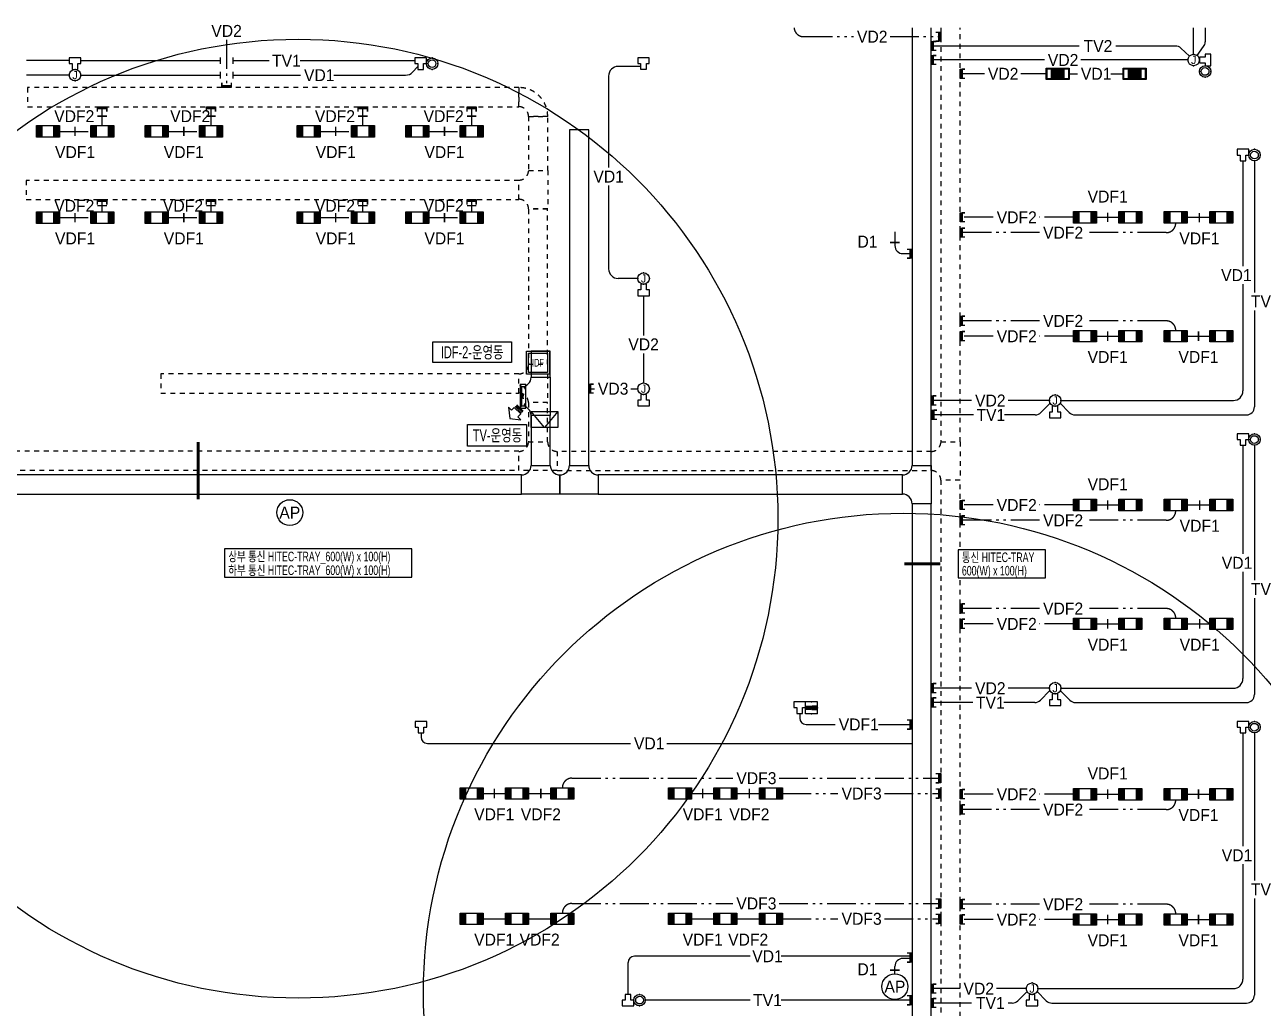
# Model space of a CAD drawing. Header units: millimetres. Extents: x 90978 to 501618, y -355196 to 882030.
# Drawn here: x 433614 to 472336, y -127323 to -96554 of the extents above; entities that cross this region are included whole.
import ezdxf
from ezdxf.enums import TextEntityAlignment as Align

# ---------------------------------------------------------------- set-up
doc = ezdxf.new("R2010")
doc.units = ezdxf.units.MM
doc.header["$LTSCALE"] = 150
doc.set_wipeout_variables(frame=1)
doc.linetypes.add('D1', pattern=[3, 1, -1, 1])
doc.linetypes.add('E6', pattern=[10, 6, -1, 0.5, -1, 0.5, -1])
doc.layers.get('0').update_dxf_attribs({"lineweight": 0})
doc.layers.get('Defpoints').update_dxf_attribs({"color": 163})
for name, color, linetype in [('------07 System Box', 6, 'Continuous'), ('------10 Telecommunication Terminal Board', 3, 'Continuous'), ('------11 Television Distribution Panel', 4, 'Continuous'), ('------13 Telecommunication Outlet', 3, 'Continuous'), ('------14 Television Outlet', 3, 'Continuous'), ('------19 Communication Etc', 3, 'Continuous'), ('-----20 General Symbol', 3, 'Continuous'), ('-----21 Embeded Wire in Ceiling or Wall', 4, 'Continuous'), ('-----22 Concealed Wire in Floor', 4, 'E6'), ('-----23 Concealed or Exposed Wire', 4, 'D1'), ('-----27 Communication Cable Tray', 2, 'Continuous'), ('-----27 Communication Cable Tray_Access Floor', 1, 'D1'), ('-----29 Indicator', 1, 'Continuous')]:
    doc.layers.add(name, color=color, linetype=linetype)
doc.styles.add('ELEC', font='')
doc.styles.get('ELEC').set_extended_font_data('Dotum')

# ---------------------------------------------------------------- blocks, each defined once
blk = doc.blocks.new('O03')
at = {"linetype": 'Continuous'}
for p, q in [((-101, 101), (101, -101)), ((-74, 127), (127, -74)), ((-48, 154), (154, -48)), ((-27, 366), (69, 270)), ((-27, 366), (321, 321)), ((69, 270), (-21, 180)), ((-21, 180), (180, -21)), ((270, 69), (180, -21)), ((270, 69), (366, -27)), ((321, 321), (366, -27))]:
    blk.add_line(p, q, dxfattribs=at)
blk = doc.blocks.new('B11')
h = blk.add_hatch(color=256)
h.dxf.hatch_style = 1
h.paths.add_polyline_path([(150, 150), (-150, 150), (-150, -150), (150, -150)])
at = {"linetype": 'Continuous'}
for points in [[(300, -150), (-300, -150), (-300, 150), (300, 150)], [(-150, 150), (150, 150), (150, -150), (-150, -150)]]:
    blk.add_lwpolyline(points, close=True, dxfattribs=at)
at = {"color": 1, "linetype": 'Continuous'}
for points in [[(-280, 130), (-170, 130), (-170, -130), (-280, -130)], [(170, 130), (280, 130), (280, -130), (170, -130)]]:
    blk.add_lwpolyline(points, close=True, dxfattribs=at)
blk = doc.blocks.new('G12')
blk.add_lwpolyline([(-300, 600), (300, 600), (300, 0), (-300, 0)], close=True)
at = {"color": 1}
blk.add_lwpolyline([(-250, 550), (250, 550), (250, 50), (-250, 50)], close=True, dxfattribs=at)
at = {"style": 'ELEC', "width": 0.6}
blk.add_text('IDF', height=200, dxfattribs=at).set_placement((0, 300), align=Align.MIDDLE)
blk = doc.blocks.new('G02')
blk.add_lwpolyline([(150, 150), (75, 150), (75, 300), (-75, 300), (-75, 150), (-150, 150), (-150, 0), (150, 0)], close=True)
blk = doc.blocks.new('O08')
blk.add_hatch(color=256).paths.add_polyline_path([(120, 51), (-120, 51), (-120, 0), (120, 0)])
blk.add_lwpolyline([(120, 127.5), (120, 0), (-120, 0), (-120, 127.5), (-120, 51), (120, 51)])
blk = doc.blocks.new('O04')
blk.add_circle((0, 0), 150)
for p in [(-150, 0), (0, 150), (150, 0), (0, -150)]:
    blk.add_point(p)
at = {"style": 'ELEC'}
blk.add_text('J', height=214, dxfattribs=at).set_placement((0, 0), align=Align.MIDDLE)
blk = doc.blocks.new('A$C69d3834d')
at = {"layer": '------19 Communication Etc', "color": 3}
blk.add_circle((404, 404), 404, dxfattribs=at)
at = {"layer": 'Defpoints'}
blk.add_circle((663, 215), 15000, dxfattribs=at)
at = {"layer": '------19 Communication Etc', "style": 'ELEC'}
blk.add_text('AP', height=375, dxfattribs=at).set_placement((404, 404, 0), align=Align.MIDDLE_CENTER)
blk = doc.blocks.new('C02-1')
at = {"layer": '------14 Television Outlet', "color": 3, "linetype": 'Continuous'}
for radius in [150, 100]:
    blk.add_circle((0, 150), radius, dxfattribs=at)
at = {"layer": '------14 Television Outlet', "color": 3}
for p in [(-150, 150), (0, 300), (0, 0), (150, 150)]:
    blk.add_point(p, dxfattribs=at)
blk = doc.blocks.new('TV-BOX')
at = {"layer": '------11 Television Distribution Panel', "color": 3}
for p, q in [((0, 0), (-200, 238)), ((200, 238), (0, 0))]:
    blk.add_line(p, q, dxfattribs=at)
blk.add_lwpolyline([(-200, 0), (-200, 238), (200, 238), (200, 0)], close=True, dxfattribs=at)
blk = doc.blocks.new('A$C2c78cba1')
at = {"layer": '------07 System Box'}
h = blk.add_hatch(color=256, dxfattribs=at)
h.dxf.hatch_style = 1
h.paths.add_polyline_path([(367, 790), (56, 790), (56, 56), (367, 56)])
h = blk.add_hatch(color=256, dxfattribs=at)
h.dxf.hatch_style = 1
h.paths.add_polyline_path([(1637, 790), (1327, 790), (1327, 56), (1637, 56)])
at = {"layer": '------07 System Box', "linetype": 'Continuous'}
for points in [[(1694, 0), (0, 0), (0, 847), (1694, 847)], [(423, 847), (1270, 847), (1270, 0), (423, 0)]]:
    blk.add_lwpolyline(points, close=True, dxfattribs=at)
at = {"layer": '------07 System Box', "color": 1, "linetype": 'Continuous'}
for points in [[(56, 790), (367, 790), (367, 56), (56, 56)], [(1327, 790), (1637, 790), (1637, 56), (1327, 56)]]:
    blk.add_lwpolyline(points, close=True, dxfattribs=at)
blk = doc.blocks.new('광포트_1')
at = {"ltscale": 0.7}
h = blk.add_hatch(color=254, dxfattribs=at)
h.dxf.hatch_style = 1
h.paths.add_polyline_path([(44, 285), (-44, 285), (-44, 159), (44, 159)])
h.paths.add_polyline_path([(44, 141), (-44, 141), (-44, 15), (44, 15)])
at = {"linetype": 'Continuous'}
for p, q in [((-150, 300), (150, 300)), ((-150, 0), (-150, 300)), ((-150, 0), (150, 0)), ((150, 0), (150, 300))]:
    blk.add_line(p, q, dxfattribs=at)
for points in [[(-44, 159), (-44, 285), (44, 285), (44, 159)], [(-44, 141), (-44, 15), (44, 15), (44, 141)]]:
    blk.add_lwpolyline(points, close=True, dxfattribs=at)
for p in [(-150, 150), (0, 285), (0, 0), (150, 150)]:
    blk.add_point(p, dxfattribs=at)

msp = doc.modelspace()

# ---------------------------------------------------------------- linework, layer by layer
at = {"layer": '------10 Telecommunication Terminal Board', "color": 1}
msp.add_lwpolyline([(449300.63323, -109736.96345), (447459.56371, -109736.96345), (447459.56371, -109055.16033), (449300.63323, -109055.16033)], close=True, dxfattribs=at)
at = {"layer": '-----21 Embeded Wire in Ceiling or Wall'}
for p, q in [((470157.55531, -97475.7146), (470157.55531, -96650.00064)), ((470520, -96650.00064), (470520, -97087.90981)), ((466585.33039, -97219.96459), (461956.91532, -97219.96459)), ((469591.55008, -97219.96459), (467724.06851, -97219.96459)), ((470027.94258, -97533.4001), (469761.43133, -97286.5515)), ((470267.25689, -97511.16026), (470470.76992, -97236.87772)), ((435005.23034, -97675.34131), (433668.67224, -97675.34131)), ((439723.85735, -97680.9667), (435365.23034, -97680.9667)), ((439723.85735, -97580.9667), (439723.85735, -97780.9667)), ((440123.85735, -97580.9667), (440123.85735, -97780.9667)), ((441253.68693, -97680.9667), (440123.85735, -97680.9667)), ((445809.43581, -97680.9667), (442219.42642, -97680.9667)), ((445899.43581, -97860.9667), (445739.01735, -98034.5399)), ((452869.83463, -97857.00839), (452169.83463, -97857.00839)), ((465495.66552, -97655.7146), (461956.91532, -97655.7146)), ((469980, -97655.7146), (466634.40365, -97655.7146)), ((435005.23034, -98130.8916), (433668.67224, -98130.8916)), ((435365.23034, -98130.8916), (439723.85735, -98130.8916)), ((439723.85735, -98030.8916), (439723.85735, -98230.8916)), ((440123.85735, -98030.8916), (440123.85735, -98230.8916)), ((440123.85735, -98130.8916), (442238.1588, -98130.90307)), ((443282.2565, -98130.90873), (445518.69939, -98130.92086)), ((451869.83463, -98157.00839), (451869.83463, -101021.20127)), ((471701.98364, -100810.00064), (471701.98364, -104106.18271)), ((472061.98364, -100810.00064), (472061.98364, -104925.44352)), ((451869.83463, -101584.4645), (451869.83463, -104189.99857)), ((460819.34653, -103031.429), (460819.34653, -103465.01695)), ((461069.34653, -103715.01695), (461356.91532, -103715.01695)), ((452781.92317, -104489.99857), (452169.83463, -104489.99857)), ((471701.98364, -104669.44594), (471701.98364, -108010.00062)), ((452961.92317, -105029.99857), (452961.92317, -106272.53607)), ((472061.98364, -105488.70675), (472061.98364, -108510.00062)), ((452961.92317, -106835.7993), (452961.92317, -107729.67798)), ((451306.19921, -107939.99809), (451426.84919, -107939.99809)), ((452564.56968, -107939.99809), (452781.92317, -107939.99809)), ((463219.71145, -108310.00062), (461956.91531, -108310.00062)), ((465648.74673, -108310.00062), (464358.44958, -108310.00062)), ((465675.44869, -108396.51193), (465386.49419, -108685.46643)), ((465982.04476, -108396.51193), (466272.31015, -108686.77731)), ((466008.74673, -108310.00062), (471401.98364, -108310.00062)), ((463278.51488, -108758.68973), (462035.44995, -108758.68973)), ((465209.71749, -108758.68973), (464244.25436, -108758.68973)), ((466449.08684, -108760.00062), (471811.98364, -108760.00062)), ((471701.98364, -109710.00064), (471701.98364, -113106.18271)), ((472061.98364, -109710.00064), (472061.98364, -113925.44352)), ((471701.98364, -113669.44594), (471701.98364, -117010.00062)), ((472061.98364, -114488.70675), (472061.98364, -117510.00062)), ((463219.71145, -117310.00062), (461956.91532, -117310.00062)), ((465648.74673, -117310.00062), (464358.44958, -117310.00062)), ((466008.74673, -117310.00062), (471401.98364, -117310.00062)), ((465658.11405, -117397.31503), (465369.15955, -117686.26953)), ((465999.3794, -117397.31503), (466288.84168, -117686.77731)), ((457843.64986, -118098.11968), (457843.64986, -118244.56053)), ((463261.18024, -117759.49284), (462018.11531, -117759.49284)), ((465192.38285, -117759.49284), (464226.91973, -117759.49284)), ((466465.61838, -117760.00062), (471811.98364, -117760.00062)), ((458043.64986, -118444.56053), (458950.95542, -118444.56053)), ((460307.46831, -118444.56053), (461356.91532, -118444.56053)), ((446003.04773, -118710.00064), (446003.04773, -118839.05037)), ((471701.98364, -118710.00064), (471701.98364, -122256.76512)), ((472061.98364, -118710.00064), (472061.98364, -123325.44354)), ((446203.04773, -119039.05037), (452554.28887, -119039.05037)), ((453693.027, -119039.05037), (461356.91532, -119039.05037)), ((471701.98364, -122820.02835), (471701.98364, -126410.00063)), ((472061.98364, -123888.70677), (472061.98364, -126910.00063)), ((456295.55042, -125695.51709), (452675.22302, -125695.51709)), ((461356.91532, -125695.51709), (457261.2899, -125695.51709)), ((461356.91532, -125764.99635), (461069.34653, -125764.99635)), ((452475.22302, -126890.00074), (452475.22302, -125895.51709)), ((460819.34653, -126244.06114), (460819.34653, -126014.99635)), ((462859.15521, -126710.00063), (461956.91531, -126710.00063)), ((464927.63425, -126710.00063), (463997.89334, -126710.00063)), ((464950.51244, -126797.82282), (464661.55794, -127086.77733)), ((465264.75606, -126797.82282), (465553.71056, -127086.77733)), ((465287.63425, -126710.00063), (471401.98364, -126710.00063)), ((456295.55042, -127070.00074), (453015.22302, -127070.00074)), ((461356.91532, -127070.00074), (457261.2899, -127070.00074)), ((463219.71145, -127160.00063), (461956.91531, -127160.00063)), ((464484.78124, -127160.00063), (464358.44958, -127160.00063)), ((465730.48726, -127160.00063), (471811.98364, -127160.00063))]:
    msp.add_line(p, q, dxfattribs=at)
for centre, radius, start, end in [((470270, -97087.90981), 250, 323.425206264, 0), ((469591.55008, -97469.96459, 0), 250, 47.193463509, 90), ((452169.83463, -98157.00839), 300, 90, 180), ((445518.70102, -97830.92086), 300, 269.999689183, 317.255509615), ((461069.34653, -103465.01695), 250, 180, 270), ((452169.83463, -104189.99857), 300, 180, 270), ((471401.98364, -108010.00062), 300, 270, 0), ((465209.71749, -108508.68973), 250, 270, 315), ((466449.08684, -108510.00062), 250, 225, 270), ((471811.98364, -108510.00062), 250, 270, 0), ((471401.98364, -117010.00062), 300, 270, 0), ((465192.38285, -117509.49284), 250, 270, 315), ((466465.61838, -117510.00062), 250, 225, 270), ((471811.98364, -117510.00062), 250, 270, 0), ((458043.64986, -118244.56053), 200, 180, 270), ((446203.04773, -118839.05037), 200, 180, 270), ((452675.22302, -125895.51709), 200, 90, 180), ((461069.34653, -126014.99635), 250, 90, 180), ((471401.98364, -126410.00063), 300, 270, 0), ((471811.98364, -126910.00063), 250, 270, 0), ((464484.78124, -126910.00063), 250, 270, 315), ((465730.48726, -126910.00063), 250, 225, 270)]:
    msp.add_arc(centre, radius, start, end, dxfattribs=at)
at = {"layer": '-----22 Concealed Wire in Floor'}
for p, q in [((439923.85735, -97028.57975), (439923.85735, -98519.29488)), ((457964.81302, -96926.00387), (459527.7446, -96926.00387)), ((460666.48273, -96926.00387), (462256.91532, -96926.00387)), ((463621.33013, -98088.12524), (462856.91532, -98088.12524)), ((465551.98407, -98088.12524), (464760.06825, -98088.12524)), ((466271.98407, -98088.12524), (466528.8645, -98088.12524)), ((467572.9622, -98088.12524), (467951.98407, -98088.12524)), ((436036.98407, -99708.12524), (436036.98407, -99119.29488)), ((439436.98407, -99708.12524), (439436.98407, -99119.29488)), ((444186.98407, -99708.12524), (444186.98407, -99119.29488)), ((447586.98407, -99708.12524), (447586.98407, -99119.29488)), ((434696.98407, -99888.12524), (435676.98407, -99888.12524)), ((438096.98407, -99888.12524), (439076.98407, -99888.12524)), ((442846.98407, -99888.12524), (443826.98407, -99888.12524)), ((446246.98407, -99888.12524), (447226.98407, -99888.12524)), ((436036.98407, -102408.12524), (436036.98407, -102025.6024)), ((439436.98407, -102408.12524), (439436.98407, -102025.6024)), ((444186.98407, -102408.12524), (444186.98407, -102025.6024)), ((447586.98407, -102408.12524), (447586.98407, -102025.6024)), ((434696.98407, -102588.12524), (435676.98407, -102588.12524)), ((438096.98407, -102588.12524), (439076.98407, -102588.12524)), ((442846.98407, -102588.12524), (443826.98407, -102588.12524)), ((446246.98407, -102588.12524), (447226.98407, -102588.12524)), ((463890.12253, -102578.12524), (462856.91532, -102578.12524)), ((466401.98407, -102578.12524), (465341.27585, -102578.12524)), ((467121.98407, -102578.12524), (467821.98407, -102578.12524)), ((469961.98407, -102578.12524), (470661.98407, -102578.12524)), ((465340.12253, -103058.12524), (462856.91532, -103058.12524)), ((469301.98407, -103058.12524), (466791.27585, -103058.12524)), ((465340.12253, -105818.12524), (462856.91532, -105818.12524)), ((469301.98407, -105818.12524), (466791.27585, -105818.12524)), ((463890.12253, -106298.12524), (462856.91532, -106298.12524)), ((466401.98407, -106298.12524), (465341.27585, -106298.12524)), ((467121.98407, -106298.12524), (467821.98407, -106298.12524)), ((469961.98407, -106298.12524), (470661.98407, -106298.12524)), ((463890.12253, -111578.12524), (462856.91532, -111578.12524)), ((466401.98407, -111578.12524), (465341.27585, -111578.12524)), ((467121.98407, -111578.12524), (467821.98407, -111578.12524)), ((469961.98407, -111578.12524), (470661.98407, -111578.12524)), ((465340.12253, -112058.12524), (462856.91532, -112058.12524)), ((469301.98407, -112058.12524), (466791.27585, -112058.12524)), ((465340.12253, -114818.12524), (462856.91532, -114818.12524)), ((469301.98407, -114818.12524), (466791.27585, -114818.12524)), ((463890.12253, -115298.12524), (462856.91532, -115298.12524)), ((466401.98407, -115298.12524), (465341.27585, -115298.12524)), ((467121.98407, -115298.12524), (467821.98407, -115298.12524)), ((469961.98407, -115298.12524), (470661.98407, -115298.12524)), ((450721.98407, -120124.97646), (455750.12253, -120124.97646)), ((457200.25821, -120124.97646), (462256.91532, -120124.97646)), ((447941.98407, -120604.97646), (448641.98407, -120604.97646)), ((449361.98407, -120604.97646), (450061.98407, -120604.97646)), ((454461.98407, -120604.97646), (455161.98407, -120604.97646)), ((455881.98407, -120604.97646), (456581.98407, -120604.97646)), ((457301.98407, -120604.97646), (459040.12253, -120604.97646)), ((460490.25821, -120604.97646), (462256.91532, -120604.97646)), ((463890.12253, -120628.12524), (462856.91532, -120628.12524)), ((466401.98407, -120628.12524), (465341.27585, -120628.12524)), ((467121.98407, -120628.12524), (467821.98407, -120628.12524)), ((469961.98407, -120628.12524), (470661.98407, -120628.12524)), ((465340.12253, -121108.12524), (462856.91532, -121108.12524)), ((469301.98407, -121108.12524), (466791.27585, -121108.12524)), ((450721.98407, -124044.97646), (455750.12253, -124044.97646)), ((457200.25821, -124044.97646), (462256.91532, -124044.97646)), ((465340.12253, -124068.12524), (462856.91532, -124068.12524)), ((469301.98407, -124068.12524), (466791.27585, -124068.12524)), ((447941.98407, -124524.97646), (448641.98407, -124524.97646)), ((449361.98407, -124524.97646), (450061.98407, -124524.97646)), ((454461.98407, -124524.97646), (455161.98407, -124524.97646)), ((455881.98407, -124524.97646), (456581.98407, -124524.97646)), ((457301.98407, -124524.97646), (459040.12253, -124524.97646)), ((460490.25821, -124524.97646), (462256.91532, -124524.97646)), ((463890.12253, -124548.12524), (462856.91532, -124548.12524)), ((466401.98407, -124548.12524), (465341.27585, -124548.12524)), ((467121.98407, -124548.12524), (467821.98407, -124548.12524)), ((469961.98407, -124548.12524), (470661.98407, -124548.12524))]:
    msp.add_line(p, q, dxfattribs=at)
for centre, start, end in [((457964.81302, -96626.00387), 184.587946678, 270), ((469301.98407, -102758.12524), 270, 0), ((469301.98407, -106118.12524), 0, 90), ((469301.98407, -111758.12524), 270, 0), ((469301.98407, -115118.12524), 0, 90), ((450721.98407, -120424.97646), 90, 180), ((469301.98407, -120808.12524), 270, 0), ((450721.98407, -124344.97646), 90, 180), ((469301.98407, -124368.12524), 0, 90)]:
    msp.add_arc(centre, 300, start, end, dxfattribs=at)
at = {"layer": '-----27 Communication Cable Tray'}
msp.add_lwpolyline([(461356.91532, -96650.00064), (461356.91532, -110337.89462), (461956.91532, -110337.89462), (461956.91532, -96650.00064)], dxfattribs=at)
at = {"layer": '-----27 Communication Cable Tray', "elevation": 0}
for points in [[(451244.99921, -110337.89462), (451244.99921, -99842.96338), (450644.99921, -99842.96338), (450644.99921, -110337.89462)], [(450044.99921, -107578.86759), (450044.99921, -106768.12396), (449444.99921, -106768.12396), (449444.99921, -107578.86759)], [(450044.99921, -110337.89462), (450044.99921, -108778.86759), (449444.99921, -108778.86759), (449444.99921, -110337.89462)], [(428238.43435, -111237.89462), (449144.99921, -111237.89462), (449144.99921, -110637.89462), (428238.43435, -110637.89462)]]:
    msp.add_lwpolyline(points, close=True, dxfattribs=at)
for points in [[(449444.99921, -107578.86759), (450044.99921, -107578.86759), (450044.99921, -107578.86759), (450044.99921, -108778.86759), (449444.99921, -108778.86759, 0.4142135624), (449144.99921, -108478.86759), (449144.99921, -107878.86759), (449144.99921, -107878.86759, 0.4142135624)], [(450344.99921, -110637.89462), (450344.99921, -111237.89462), (450344.99921, -111237.89462), (449144.99921, -111237.89462), (449144.99921, -110637.89462, 0.4142135624), (449444.99921, -110337.89462), (450044.99921, -110337.89462), (450044.99921, -110337.89462, 0.4142135624)], [(451544.99921, -110637.89462), (451544.99921, -111237.89462), (451544.99921, -111237.89462), (450344.99921, -111237.89462), (450344.99921, -110637.89462, 0.4142135624), (450644.99921, -110337.89462), (451244.99921, -110337.89462), (451244.99921, -110337.89462, 0.4142135624)]]:
    msp.add_lwpolyline(points, format="xyb", close=True, dxfattribs=at)
at = {"layer": '-----27 Communication Cable Tray', "color": 1, "elevation": 0}
msp.add_lwpolyline([(449279.99921, -107811.36759), (449099.99921, -107811.36759), (449099.99921, -108546.36759), (449279.99921, -108546.36759), (449279.99921, -107811.36759)], dxfattribs=at)
at = {"layer": '-----27 Communication Cable Tray', "color": 1, "linetype": 'D1', "elevation": 0}
for points in [[(449279.99921, -107811.36759), (449099.99921, -108546.36759)], [(449279.99921, -108546.36759), (449099.99921, -107811.36759)]]:
    msp.add_lwpolyline(points, dxfattribs=at)
at = {"layer": '-----27 Communication Cable Tray', "elevation": 0}
for points in [[(449144.99921, -107856.36759), (449099.99921, -107856.36759), (449099.99921, -108501.36759), (449144.99921, -108501.36759), (449144.99921, -107856.36759)], [(449234.99921, -107923.86759), (449234.99921, -107878.86759), (449144.99921, -107878.86759), (449144.99921, -108478.86759), (449234.99921, -108478.86759), (449234.99921, -108433.86759)]]:
    msp.add_lwpolyline(points, dxfattribs=at)
at = {"layer": '-----27 Communication Cable Tray'}
msp.add_lwpolyline([(461356.91532, -110337.89462), (461956.91532, -110337.89462), (461956.91532, -110337.89462), (461956.91532, -111537.89462), (461356.91532, -111537.89462, 0.4142135624), (461056.91532, -111237.89462), (461056.91532, -110637.89462), (461056.91532, -110637.89462, 0.4142135624)], format="xyb", close=True, dxfattribs=at)
for points in [[(451544.99921, -111237.89462), (461056.91532, -111237.89462), (461056.91532, -110637.89462), (451544.99921, -110637.89462)], [(461356.91532, -111537.89462), (461356.91532, -136883.70385), (461956.91532, -136883.70385), (461956.91532, -111537.89462)]]:
    msp.add_lwpolyline(points, close=True, dxfattribs=at)
at = {"layer": '-----27 Communication Cable Tray_Access Floor'}
msp.add_lwpolyline([(462256.91532, -96650.00064), (462256.91532, -109602.12332), (462856.91532, -109602.12332), (462856.91532, -96650.00064)], dxfattribs=at)
for points in [[(433701.06292, -99119.29488), (449064.90307, -99119.29488), (449064.90307, -98519.29488), (433701.06292, -98519.29488)], [(449964.90307, -101113.80905), (449964.90307, -99419.29488), (449364.90307, -99419.29488), (449364.90307, -101113.80905)], [(433662.13053, -102025.6024), (449064.90307, -102025.6024), (449064.90307, -101425.6024), (433662.13053, -101425.6024)], [(449961.98407, -107176.3306), (449961.98407, -102325.6024), (449361.98407, -102325.6024), (449361.98407, -107176.3306)], [(449061.98407, -107476.3306), (437866.98407, -107476.3306), (437866.98407, -108076.3306), (449061.98407, -108076.3306)], [(449361.98407, -108376.3306), (449361.98407, -109602.12332), (449961.98407, -109602.12332), (449961.98407, -108376.3306)], [(449061.98407, -109890.32996), (428674.63369, -109890.32996), (428674.63369, -110490.32996), (449061.98407, -110490.32996)], [(461956.91532, -109902.12332), (450261.98407, -109902.12332), (450261.98407, -110502.12332), (461956.91532, -110502.12332)], [(462256.91532, -110802.12332), (462256.91532, -136883.70385), (462856.91532, -136883.70385), (462856.91532, -110802.12332)]]:
    msp.add_lwpolyline(points, close=True, dxfattribs=at)
for points in [[(449064.90307, -99119.29488), (449064.90307, -99119.29488, -0.4142135624), (449364.90307, -99419.29488), (449364.90307, -99419.29488), (449964.90307, -99419.29488, 0.4142135624), (449064.90307, -98519.29488)], [(449064.90307, -102013.80905), (449064.90307, -101413.80905), (449064.90307, -101413.80905, 0.4142135624), (449364.90307, -101113.80905), (449364.90307, -101113.80905), (449964.90307, -101113.80905), (449964.90307, -102313.80905), (449364.90307, -102313.80905), (449364.90307, -102313.80905, 0.4142135624)], [(449061.98407, -108076.3306), (449061.98407, -107476.3306), (449061.98407, -107476.3306, 0.4142135624), (449361.98407, -107176.3306), (449361.98407, -107176.3306), (449961.98407, -107176.3306), (449961.98407, -108376.3306), (449361.98407, -108376.3306), (449361.98407, -108376.3306, 0.4142135624)], [(449361.98407, -109602.12332), (449961.98407, -109602.12332), (449961.98407, -109602.12332, 0.4142135624), (450261.98407, -109902.12332), (450261.98407, -109902.12332), (450261.98407, -110502.12332), (449061.98407, -110502.12332), (449061.98407, -109902.12332), (449061.98407, -109902.12332, 0.4142135624)], [(461956.91532, -110502.12332), (461956.91532, -109902.12332), (461956.91532, -109902.12332, 0.4142135624), (462256.91532, -109602.12332), (462256.91532, -109602.12332), (462856.91532, -109602.12332), (462856.91532, -110802.12332), (462256.91532, -110802.12332), (462256.91532, -110802.12332, 0.4142135624)]]:
    msp.add_lwpolyline(points, format="xyb", close=True, dxfattribs=at)
at = {"layer": '-----29 Indicator', "elevation": 0}
for points in [[(434886.98407, -99413.71006, 0, 0, 0), (435886.98407, -99413.71006, 45, 45, 0), (436186.98407, -99413.71006, 0, 0, 0)], [(438286.98407, -99413.71006, 0, 0, 0), (439286.98407, -99413.71006, 45, 45, 0), (439586.98407, -99413.71006, 0, 0, 0)], [(443036.98407, -99413.71006, 0, 0, 0), (444036.98407, -99413.71006, 45, 45, 0), (444336.98407, -99413.71006, 0, 0, 0)], [(446436.98407, -99413.71006, 0, 0, 0), (447436.98407, -99413.71006, 45, 45, 0), (447736.98407, -99413.71006, 0, 0, 0)], [(435186.98407, -101038.12524, 0, 0, 0), (435186.98407, -100038.12524, 45, 45, 0), (435186.98407, -99738.12524, 0, 0, 0)], [(438586.98407, -101038.12524, 0, 0, 0), (438586.98407, -100038.12524, 45, 45, 0), (438586.98407, -99738.12524, 0, 0, 0)], [(443336.98407, -101038.12524, 0, 0, 0), (443336.98407, -100038.12524, 45, 45, 0), (443336.98407, -99738.12524, 0, 0, 0)], [(446736.98407, -101038.12524, 0, 0, 0), (446736.98407, -100038.12524, 45, 45, 0), (446736.98407, -99738.12524, 0, 0, 0)], [(467471.98407, -101428.12524, 0, 0, 0), (467471.98407, -102428.12524, 45, 45, 0), (467471.98407, -102728.12524, 0, 0, 0)], [(434886.98407, -102216.86382, 0, 0, 0), (435886.98407, -102216.86382, 45, 45, 0), (436186.98407, -102216.86382, 0, 0, 0)], [(438286.98407, -102216.86382, 0, 0, 0), (439286.98407, -102216.86382, 45, 45, 0), (439586.98407, -102216.86382, 0, 0, 0)], [(443036.98407, -102216.86382, 0, 0, 0), (444036.98407, -102216.86382, 45, 45, 0), (444336.98407, -102216.86382, 0, 0, 0)], [(446436.98407, -102216.86382, 0, 0, 0), (447436.98407, -102216.86382, 45, 45, 0), (447736.98407, -102216.86382, 0, 0, 0)], [(435186.98407, -103738.12524, 0, 0, 0), (435186.98407, -102738.12524, 45, 45, 0), (435186.98407, -102438.12524, 0, 0, 0)], [(438586.98407, -103738.12524, 0, 0, 0), (438586.98407, -102738.12524, 45, 45, 0), (438586.98407, -102438.12524, 0, 0, 0)], [(443336.98407, -103738.12524, 0, 0, 0), (443336.98407, -102738.12524, 45, 45, 0), (443336.98407, -102438.12524, 0, 0, 0)], [(446736.98407, -103738.12524, 0, 0, 0), (446736.98407, -102738.12524, 45, 45, 0), (446736.98407, -102438.12524, 0, 0, 0)], [(470339.99921, -103739.99936, 0, 0, 0), (470339.99921, -102739.99936, 45, 45, 0), (470339.99921, -102439.99936, 0, 0, 0)], [(460259.34653, -103365.01695, 0, 0, 0), (460669.34653, -103365.01695, 45, 45, 0), (460969.34653, -103365.01695, 0, 0, 0)], [(467471.98407, -107448.12524, 0, 0, 0), (467471.98407, -106448.12524, 45, 45, 0), (467471.98407, -106148.12524, 0, 0, 0)], [(470311.98407, -107448.12524, 0, 0, 0), (470311.98407, -106448.12524, 45, 45, 0), (470311.98407, -106148.12524, 0, 0, 0)], [(467471.98407, -110428.12524, 0, 0, 0), (467471.98407, -111428.12524, 45, 45, 0), (467471.98407, -111728.12524, 0, 0, 0)], [(470349.99921, -112729.99936, 0, 0, 0), (470349.99921, -111729.99936, 45, 45, 0), (470349.99921, -111429.99936, 0, 0, 0)], [(467471.98407, -116448.12524, 0, 0, 0), (467471.98407, -115448.12524, 45, 45, 0), (467471.98407, -115148.12524, 0, 0, 0)], [(470349.99921, -116449.99936, 0, 0, 0), (470349.99921, -115449.99936, 45, 45, 0), (470349.99921, -115149.99936, 0, 0, 0)], [(467471.98407, -119478.12524, 0, 0, 0), (467471.98407, -120478.12524, 45, 45, 0), (467471.98407, -120778.12524, 0, 0, 0)], [(448291.98407, -121754.97646, 0, 0, 0), (448291.98407, -120754.97646, 45, 45, 0), (448291.98407, -120454.97646, 0, 0, 0)], [(449749.99921, -121756.85058, 0, 0, 0), (449749.99921, -120756.85058, 45, 45, 0), (449749.99921, -120456.85058, 0, 0, 0)], [(454811.98407, -121754.97646, 0, 0, 0), (454811.98407, -120754.97646, 45, 45, 0), (454811.98407, -120454.97646, 0, 0, 0)], [(456269.99921, -121756.85058, 0, 0, 0), (456269.99921, -120756.85058, 45, 45, 0), (456269.99921, -120456.85058, 0, 0, 0)], [(470311.98407, -121778.12524, 0, 0, 0), (470311.98407, -120778.12524, 45, 45, 0), (470311.98407, -120478.12524, 0, 0, 0)], [(467471.98407, -125698.12524, 0, 0, 0), (467471.98407, -124698.12524, 45, 45, 0), (467471.98407, -124398.12524, 0, 0, 0)], [(470311.98407, -125698.12524, 0, 0, 0), (470311.98407, -124698.12524, 45, 45, 0), (470311.98407, -124398.12524, 0, 0, 0)], [(460259.34653, -126131.36411, 0, 0, 0), (460669.34653, -126131.36411, 45, 45, 0), (460969.34653, -126131.36411, 0, 0, 0)]]:
    msp.add_lwpolyline(points, format="xyseb", dxfattribs=at)

# ---------------------------------------------------------------- block references
at = {"layer": '------07 System Box', "xscale": 1.2, "yscale": 1.2, "zscale": 1.2, "rotation": 180}
for p in [(465911.98407, -98088.12524), (468311.98407, -98088.12524)]:
    msp.add_blockref('B11', p, dxfattribs=at)
at = {"layer": '------10 Telecommunication Terminal Board', "xscale": 1.2, "yscale": 1.2, "zscale": 1.2}
msp.add_blockref('G12', (449661.98407, -107488.12396), dxfattribs=at)
at = {"layer": '------13 Telecommunication Outlet'}
for name, p, xscale, yscale, zscale, rotation in [('G02', (470700, -97655.7146), 1.2, 1.2, 1.2, 90), ('G02', (435185.23034, -97590.8916), 1.2, 1.2, 1.2, 180), ('G02', (445989.43581, -97590.9667), 1.2, 1.2, 1.2, 180), ('G02', (452959.83463, -97587.00839), 1.2, 1.2, 1.2, 180), ('G02', (471701.98364, -100450.00064), 1.2, 1.2, 1.2, 180), ('G02', (471701.98364, -109350.00064), 1.2, 1.2, 1.2, 180), ('G02', (457843.64986, -117738.11968), 1.2, 1.2, 1.2, 180), ('광포트_1', (458394.72937, -117923.65944), 1.236931687685291, 1.236931687685291, 1.236931687685291, 89.99999999999999), ('G02', (446003.04773, -118350.00064), 1.2, 1.2, 1.2, 180), ('G02', (471701.98364, -118350.00064), 1.2, 1.2, 1.2, 180)]:
    msp.add_blockref(name, p, dxfattribs=dict(at, xscale=xscale, yscale=yscale, zscale=zscale, rotation=rotation))
at = {"layer": '------13 Telecommunication Outlet', "xscale": 1.2, "yscale": 1.2, "zscale": 1.2}
for p in [(452961.92317, -105029.99857), (452961.92317, -108479.99809), (465828.74673, -108850.00062), (465828.74673, -117850.00062), (452475.22302, -127250.00074), (465107.63425, -127250.00063)]:
    msp.add_blockref('G02', p, dxfattribs=at)
at = {"layer": '------14 Television Outlet', "xscale": 1.199999999953434, "yscale": 1.199999999953434, "zscale": 1.199999999953434}
for p, rotation in [((446349.43581, -97590.9667), 180), ((470700, -98015.7146), 90), ((472061.98364, -100450.00064), 180), ((472061.98364, -109350.00064), 180), ((472061.98364, -118350.00064), 180)]:
    msp.add_blockref('C02-1', p, dxfattribs=dict(at, rotation=rotation))
msp.add_blockref('C02-1', (452835.22302, -127250.00074), dxfattribs=at)
at = {"layer": '-----20 General Symbol', "xscale": 1.2, "yscale": 1.2, "zscale": 1.2}
for p in [(470160, -97655.7146), (435185.23034, -98130.8916), (452961.92317, -104489.99857), (452961.92317, -107939.99809), (465828.74673, -108310.00062), (465828.74673, -117310.00062), (465107.63425, -126710.00063)]:
    msp.add_blockref('O04', p, dxfattribs=at)
at = {"layer": '-----21 Embeded Wire in Ceiling or Wall', "xscale": 1.199999999953434, "yscale": 1.199999999953434, "zscale": 1.199999999953434}
for p, rotation in [((461956.91532, -97219.96459), 270), ((461956.91532, -97655.7146), 270), ((461356.91532, -103715.01695), 89.99999999999999), ((451244.99921, -107939.99809), 270), ((461956.91531, -108310.00062), 270), ((461974.24995, -108759.19752), 270), ((461956.91532, -117310.00062), 270), ((461956.91531, -117760.00062), 270), ((461356.91532, -118444.56053), 89.99999999999999), ((461356.91532, -125737.53624), 89.99999999999999), ((461956.91531, -126710.00063), 270), ((461356.91532, -127070.00074), 89.99999999999999), ((461956.91531, -127160.00063), 270)]:
    msp.add_blockref('O08', p, dxfattribs=dict(at, rotation=rotation))
at = {"layer": '-----22 Concealed Wire in Floor', "ltscale": 1.5, "xscale": 1.199999999953434, "yscale": 1.199999999953434, "zscale": 1.199999999953434}
for p, rotation in [((462256.91532, -96926.00387), 89.99999999999997), ((462856.91532, -98088.12524), 269.9999999999999), ((436036.98407, -99119.29488), 180), ((439436.98407, -99119.29488), 180), ((444186.98407, -99119.29488), 180), ((447586.98407, -99119.29488), 180), ((436036.98407, -102025.6024), 180), ((439436.98407, -102025.6024), 180), ((444186.98407, -102025.6024), 180), ((447586.98407, -102025.6024), 180), ((462856.91532, -102578.12524), 270), ((462856.91532, -103058.12524), 270), ((462856.91532, -105818.12524), 270), ((462856.91532, -106298.12524), 270), ((462856.91532, -111578.12524), 270), ((462856.91532, -112058.12524), 270), ((462856.91532, -114818.12524), 270), ((462856.91532, -115298.12524), 270), ((462256.91532, -120124.97646), 89.99999999999997), ((462256.91532, -120604.97646), 89.99999999999997), ((462856.91532, -120628.12524), 270), ((462856.91532, -121108.12524), 270), ((462256.91532, -124044.97646), 89.99999999999997), ((462856.91532, -124068.12524), 270), ((462256.91532, -124524.97646), 89.99999999999997), ((462856.91532, -124548.12524), 270)]:
    msp.add_blockref('O08', p, dxfattribs=dict(at, rotation=rotation))
msp.add_blockref('O08', (439923.85735, -98519.29488), dxfattribs=at)
at = {"layer": '-----23 Concealed or Exposed Wire'}
msp.add_blockref('A$C69d3834d', (460415.6626, -127051.429), dxfattribs=at)
at = {"layer": '-----27 Communication Cable Tray', "xscale": -1, "rotation": 90}
msp.add_blockref('O03', (449099.99921, -108546.36759), dxfattribs=at)
for name, p, xscale, yscale, zscale in [('A$C2c78cba1', (433976.98407, -100068.12524), 0.4251428587433494, 0.4251428587433494, 0.4251428587433494), ('A$C2c78cba1', (435676.98407, -100068.12524), 0.4251428587433494, 0.4251428587433494, 0.4251428587433494), ('A$C2c78cba1', (437376.98407, -100068.12524), 0.4251428587433494, 0.4251428587433494, 0.4251428587433494), ('A$C2c78cba1', (439076.98407, -100068.12524), 0.4251428587433494, 0.4251428587433494, 0.4251428587433494), ('A$C2c78cba1', (442126.98407, -100068.12524), 0.4251428587433494, 0.4251428587433494, 0.4251428587433494), ('A$C2c78cba1', (443826.98407, -100068.12524), 0.4251428587433494, 0.4251428587433494, 0.4251428587433494), ('A$C2c78cba1', (445526.98407, -100068.12524), 0.4251428587433494, 0.4251428587433494, 0.4251428587433494), ('A$C2c78cba1', (447226.98407, -100068.12524), 0.4251428587433494, 0.4251428587433494, 0.4251428587433494), ('A$C2c78cba1', (433976.98407, -102768.12524), 0.4251428587433494, 0.4251428587433494, 0.4251428587433494), ('A$C2c78cba1', (435676.98407, -102768.12524), 0.4251428587433494, 0.4251428587433494, 0.4251428587433494), ('A$C2c78cba1', (437376.98407, -102768.12524), 0.4251428587433494, 0.4251428587433494, 0.4251428587433494), ('A$C2c78cba1', (439076.98407, -102768.12524), 0.4251428587433494, 0.4251428587433494, 0.4251428587433494), ('A$C2c78cba1', (442126.98407, -102768.12524), 0.4251428587433494, 0.4251428587433494, 0.4251428587433494), ('A$C2c78cba1', (443826.98407, -102768.12524), 0.4251428587433494, 0.4251428587433494, 0.4251428587433494), ('A$C2c78cba1', (445526.98407, -102768.12524), 0.4251428587433494, 0.4251428587433494, 0.4251428587433494), ('A$C2c78cba1', (447226.98407, -102768.12524), 0.4251428587433494, 0.4251428587433494, 0.4251428587433494), ('A$C2c78cba1', (466401.98407, -102758.12524), 0.4251428587433494, 0.4251428587433494, 0.4251428587433494), ('A$C2c78cba1', (467821.98407, -102758.12524), 0.4251428587433494, 0.4251428587433494, 0.4251428587433494), ('A$C2c78cba1', (469241.98407, -102758.12524), 0.4251428587433494, 0.4251428587433494, 0.4251428587433494), ('A$C2c78cba1', (470661.98407, -102758.12524), 0.4251428587433494, 0.4251428587433494, 0.4251428587433494), ('A$C2c78cba1', (466401.98407, -106478.12524), 0.4251428587433494, 0.4251428587433494, 0.4251428587433494), ('A$C2c78cba1', (467821.98407, -106478.12524), 0.4251428587433494, 0.4251428587433494, 0.4251428587433494), ('A$C2c78cba1', (469241.98407, -106478.12524), 0.4251428587433494, 0.4251428587433494, 0.4251428587433494), ('A$C2c78cba1', (470661.98407, -106478.12524), 0.4251428587433494, 0.4251428587433494, 0.4251428587433494), ('TV-BOX', (449866.71563, -109150.20003), 2.073145180375554, 2.073145180375554, 2.073145180375554), ('A$C2c78cba1', (466401.98407, -111758.12524), 0.4251428587433494, 0.4251428587433494, 0.4251428587433494), ('A$C2c78cba1', (467821.98407, -111758.12524), 0.4251428587433494, 0.4251428587433494, 0.4251428587433494), ('A$C2c78cba1', (469241.98407, -111758.12524), 0.4251428587433494, 0.4251428587433494, 0.4251428587433494), ('A$C2c78cba1', (470661.98407, -111758.12524), 0.4251428587433494, 0.4251428587433494, 0.4251428587433494), ('A$C2c78cba1', (466401.98407, -115478.12524), 0.4251428587433494, 0.4251428587433494, 0.4251428587433494), ('A$C2c78cba1', (467821.98407, -115478.12524), 0.4251428587433494, 0.4251428587433494, 0.4251428587433494), ('A$C2c78cba1', (469241.98407, -115478.12524), 0.4251428587433494, 0.4251428587433494, 0.4251428587433494), ('A$C2c78cba1', (470661.98407, -115478.12524), 0.4251428587433494, 0.4251428587433494, 0.4251428587433494), ('A$C2c78cba1', (447221.98407, -120784.97646), 0.4251428587433494, 0.4251428587433494, 0.4251428587433494), ('A$C2c78cba1', (448641.98407, -120784.97646), 0.4251428587433494, 0.4251428587433494, 0.4251428587433494), ('A$C2c78cba1', (450061.98407, -120784.97646), 0.4251428587433494, 0.4251428587433494, 0.4251428587433494), ('A$C2c78cba1', (453741.98407, -120784.97646), 0.4251428587433494, 0.4251428587433494, 0.4251428587433494), ('A$C2c78cba1', (455161.98407, -120784.97646), 0.4251428587433494, 0.4251428587433494, 0.4251428587433494), ('A$C2c78cba1', (456581.98407, -120784.97646), 0.4251428587433494, 0.4251428587433494, 0.4251428587433494), ('A$C2c78cba1', (466401.98407, -120808.12524), 0.4251428587433494, 0.4251428587433494, 0.4251428587433494), ('A$C2c78cba1', (467821.98407, -120808.12524), 0.4251428587433494, 0.4251428587433494, 0.4251428587433494), ('A$C2c78cba1', (469241.98407, -120808.12524), 0.4251428587433494, 0.4251428587433494, 0.4251428587433494), ('A$C2c78cba1', (470661.98407, -120808.12524), 0.4251428587433494, 0.4251428587433494, 0.4251428587433494), ('A$C2c78cba1', (447221.98407, -124704.97646), 0.4251428587433494, 0.4251428587433494, 0.4251428587433494), ('A$C2c78cba1', (448641.98407, -124704.97646), 0.4251428587433494, 0.4251428587433494, 0.4251428587433494), ('A$C2c78cba1', (450061.98407, -124704.97646), 0.4251428587433494, 0.4251428587433494, 0.4251428587433494), ('A$C2c78cba1', (453741.98407, -124704.97646), 0.4251428587433494, 0.4251428587433494, 0.4251428587433494), ('A$C2c78cba1', (455161.98407, -124704.97646), 0.4251428587433494, 0.4251428587433494, 0.4251428587433494), ('A$C2c78cba1', (456581.98407, -124704.97646), 0.4251428587433494, 0.4251428587433494, 0.4251428587433494), ('A$C2c78cba1', (466401.98407, -124728.12524), 0.4251428587433494, 0.4251428587433494, 0.4251428587433494), ('A$C2c78cba1', (467821.98407, -124728.12524), 0.4251428587433494, 0.4251428587433494, 0.4251428587433494), ('A$C2c78cba1', (469241.98407, -124728.12524), 0.4251428587433494, 0.4251428587433494, 0.4251428587433494), ('A$C2c78cba1', (470661.98407, -124728.12524), 0.4251428587433494, 0.4251428587433494, 0.4251428587433494)]:
    msp.add_blockref(name, p, dxfattribs=dict(xscale=xscale, yscale=yscale, zscale=zscale))

# ---------------------------------------------------------------- texts
at = {"layer": '------10 Telecommunication Terminal Board', "style": 'ELEC', "width": 0.7}
msp.add_text('TV-운영동', height=375, dxfattribs=at).set_placement((448395.45854, -109396.06189), align=Align.MIDDLE_CENTER)
at = {"layer": '-----21 Embeded Wire in Ceiling or Wall', "style": 'ELEC'}
for s, p in [('TV2', (467168.44995, -97219.96459)), ('TV1', (441795.33771, -97680.96987)), ('VD2', (466078.78509, -97655.7146)), ('VD1', (442821.27837, -98130.90623)), ('VD1', (451869.83463, -101302.5661)), ('VD1', (471496.70882, -104387.54754)), ('TV1', (472401.13154, -105206.80835)), ('VD2', (452961.92317, -106553.9009)), ('VD3', (452009.96876, -107939.99809)), ('VD2', (463802.83102, -108310.00062)), ('TV1', (463820.16565, -108759.19752)), ('VD1', (471516.50536, -113387.54754)), ('TV1', (472401.13154, -114206.80835)), ('VD2', (463802.83102, -117310.00062)), ('TV1', (463802.83102, -117760.00062)), ('VDF1', (459690.28259, -118444.56053)), ('VD1', (453137.40844, -119039.05037)), ('VD1', (471516.50536, -122538.12995)), ('TV1', (472401.13154, -123606.80837)), ('VD1', (456837.2012, -125695.51709)), ('VD2', (463442.27478, -126710.00063)), ('TV1', (456837.2012, -127070.00074)), ('TV1', (463802.83102, -127160.00063))]:
    msp.add_text(s, height=375, dxfattribs=at).set_placement(p, align=Align.MIDDLE_CENTER)
at = {"layer": '-----22 Concealed Wire in Floor', "ltscale": 1.5, "style": 'ELEC'}
for s, p in [('VD2', (439923.85735, -96746.68135)), ('VD2', (460110.86417, -96926.00387)), ('VD2', (464204.44969, -98088.12524)), ('VD1', (467111.98407, -98088.12524)), ('VDF2', (435160.96608, -99413.71006)), ('VDF2', (438786.98407, -99413.71006)), ('VDF2', (443310.96608, -99413.71006)), ('VDF2', (446710.96608, -99413.71006)), ('VDF1', (435186.98407, -100538.12524)), ('VDF1', (438586.98407, -100538.12524)), ('VDF1', (443336.98407, -100538.12524)), ('VDF1', (446736.98407, -100538.12524)), ('VDF1', (467471.98407, -101928.12524)), ('VDF2', (435160.96608, -102216.86382)), ('VDF2', (438560.96608, -102216.86382)), ('VDF2', (443310.96608, -102216.86382)), ('VDF2', (446710.96608, -102216.86382)), ('VDF2', (464629.44969, -102578.12524)), ('VDF2', (466079.44969, -103058.12524)), ('VDF1', (435186.98407, -103238.12524)), ('VDF1', (438586.98407, -103238.12524)), ('VDF1', (443336.98407, -103238.12524)), ('VDF1', (446736.98407, -103238.12524)), ('D1', (459961.98407, -103338.12653)), ('VDF1', (470339.99921, -103239.99936)), ('VDF2', (466079.44969, -105818.12524)), ('VDF2', (464629.44969, -106298.12524)), ('VDF1', (467471.98407, -106948.12524)), ('VDF1', (470311.98407, -106948.12524)), ('VDF1', (467471.98407, -110928.12524)), ('VDF2', (464629.44969, -111578.12524)), ('VDF2', (466079.44969, -112058.12524)), ('VDF1', (470349.99921, -112229.99936)), ('VDF2', (466079.44969, -114818.12524)), ('VDF2', (464629.44969, -115298.12524)), ('VDF1', (467471.98407, -115948.12524)), ('VDF1', (470349.99921, -115949.99936)), ('VDF3', (456489.44969, -120124.97646)), ('VDF1', (467471.98407, -119978.12524)), ('VDF3', (459779.44969, -120604.97646)), ('VDF2', (464629.44969, -120628.12524)), ('VDF1', (448291.98407, -121254.97646)), ('VDF2', (449749.99921, -121256.85058)), ('VDF1', (454811.98407, -121254.97646)), ('VDF2', (456269.99921, -121256.85058)), ('VDF2', (466079.44969, -121108.12524)), ('VDF1', (470311.98407, -121278.12524)), ('VDF3', (456489.44969, -124044.97646)), ('VDF2', (466079.44969, -124068.12524)), ('VDF3', (459779.44969, -124524.97646)), ('VDF2', (464629.44969, -124548.12524)), ('VDF1', (448291.98407, -125174.97646)), ('VDF2', (449711.98407, -125174.97646)), ('VDF1', (454811.98407, -125174.97646)), ('VDF2', (456231.98407, -125174.97646)), ('VDF1', (467471.98407, -125198.12524)), ('VDF1', (470311.98407, -125198.12524)), ('D1', (459961.98407, -126104.47369))]:
    msp.add_text(s, height=375, dxfattribs=at).set_placement(p, align=Align.MIDDLE_CENTER)

# ---------------------------------------------------------------- wipeouts: each hides what was drawn before it
at = {"color": 1}
for points in [[(448833.06396, -107125.12895), (446373.14538, -107125.12895), (446373.14538, -106475.12895), (448833.06396, -106475.12895)], [(439858.98912, -113834.49403), (445718.90771, -113834.49403), (445718.90771, -112954.49403), (439858.98912, -112954.49403)]]:
    msp.add_wipeout(points, dxfattribs=at)

# ---------------------------------------------------------------- next in the draw order: linework, layer by layer
at = {"layer": '------10 Telecommunication Terminal Board', "color": 1, "elevation": 0}
for points in [[(448833.06396, -107125.12895), (446373.14538, -107125.12895), (446373.14538, -106475.12895), (448833.06396, -106475.12895)], [(439858.98912, -113834.49403), (445718.90771, -113834.49403), (445718.90771, -112954.49403), (439858.98912, -112954.49403)]]:
    msp.add_lwpolyline(points, close=True, dxfattribs=at)
at = {"layer": '-----29 Indicator', "elevation": 0}
msp.add_lwpolyline([(439858.98912, -113394.49403, 0, 0, 0), (439020.94112, -113393.97042, 0, 0, 0), (439034.32233, -111404.3114, 100, 100, 0), (439034.32233, -109603.39854, 100, 100, 0)], format="xyseb", dxfattribs=at)

# ---------------------------------------------------------------- next in the draw order: block references
at = {"layer": '-----23 Concealed or Exposed Wire'}
msp.add_blockref('A$C69d3834d', (441496.05406, -112221.11636), dxfattribs=at)

# ---------------------------------------------------------------- next in the draw order: texts
at = {"layer": '------10 Telecommunication Terminal Board', "style": 'ELEC', "width": 0.7}
msp.add_text('IDF-2-운영동', height=375, dxfattribs=at).set_placement((447603.10467, -106800.12895), align=Align.MIDDLE_CENTER)
for s, p in [('상부 통신 HITEC-TRAY_600(W) x 100(H)', (439978.94842, -113189.49403)), ('하부 통신 HITEC-TRAY_600(W) x 100(H)', (439978.94842, -113619.49403))]:
    msp.add_text(s, height=300, dxfattribs=at).set_placement(p, align=Align.MIDDLE_LEFT)

# ---------------------------------------------------------------- next in the draw order: wipeouts: each hides what was drawn before it
at = {"color": 1}
msp.add_wipeout([(462794.71197, -113858.78228), (465524.63056, -113858.78228), (465524.63056, -112978.78228), (462794.71197, -112978.78228)], dxfattribs=at).translate(0, 0, 0)

# ---------------------------------------------------------------- next in the draw order: linework, layer by layer
at = {"layer": '------10 Telecommunication Terminal Board', "color": 1, "elevation": 0}
msp.add_lwpolyline([(462794.71197, -113858.78228), (465524.63056, -113858.78228), (465524.63056, -112978.78228), (462794.71197, -112978.78228)], close=True, dxfattribs=at)
at = {"layer": '-----29 Indicator', "elevation": 0}
msp.add_lwpolyline([(462794.71197, -113418.78228, 0, 0, 0), (462244.90877, -113418.78228, 100, 100, 0), (461113.99591, -113418.78228, 100, 100, 0)], format="xyseb", dxfattribs=at)

# ---------------------------------------------------------------- next in the draw order: texts
at = {"layer": '------10 Telecommunication Terminal Board', "style": 'ELEC', "width": 0.7}
for s, p in [('통신 HITEC-TRAY', (462914.67127, -113213.78228, 0)), ('600(W) x 100(H)', (462914.67127, -113633.78228, 0))]:
    msp.add_text(s, height=300, dxfattribs=at).set_placement(p, align=Align.MIDDLE_LEFT)

doc.saveas('drawing.dxf')
